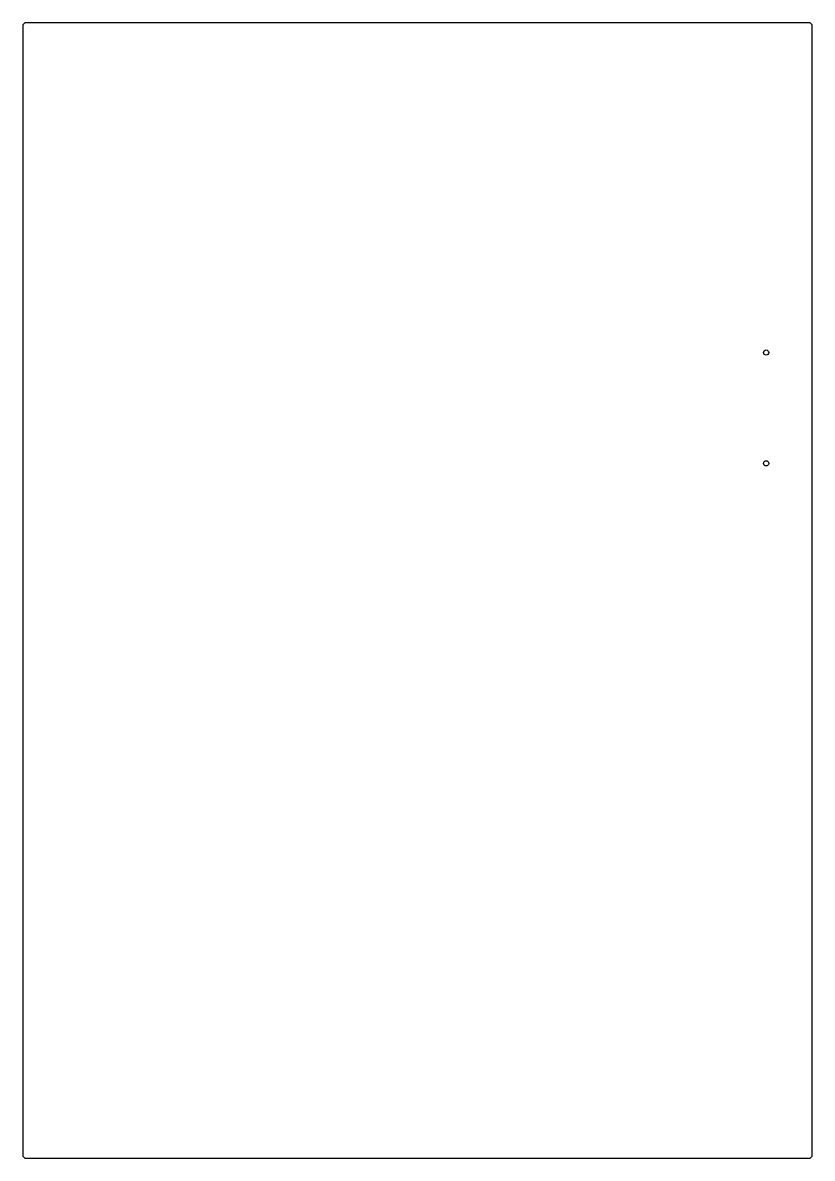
# Model space of a CAD drawing. Header units: millimetres. Extents: x 0 to 684, y 0 to 984.
import ezdxf

# ---------------------------------------------------------------- set-up
doc = ezdxf.new("R2010")
doc.units = ezdxf.units.MM
doc.layers.get('0').update_dxf_attribs({"linetype": 'CONTINUOUS'})

msp = doc.modelspace()

# ---------------------------------------------------------------- linework, layer by layer
at = {"linetype": 'CONTINUOUS'}
for p, q in [((680.7394, 983.7), (3, 983.7)), ((0, 980.7), (0, 3)), ((683.7394, 3), (683.7394, 980.7)), ((3, 0), (680.7394, 0))]:
    msp.add_line(p, q, dxfattribs=at)
for centre in [(643.7394, 698), (643.7394, 602)]:
    msp.add_circle(centre, 2.25, dxfattribs=at)
for centre, start, end in [((3, 980.7), 90, 180), ((680.7394, 980.7), 0, 90), ((3, 3), 180, 270), ((680.7394, 3), 270, 360)]:
    msp.add_arc(centre, 3, start, end, dxfattribs=at)

doc.saveas('drawing.dxf')
